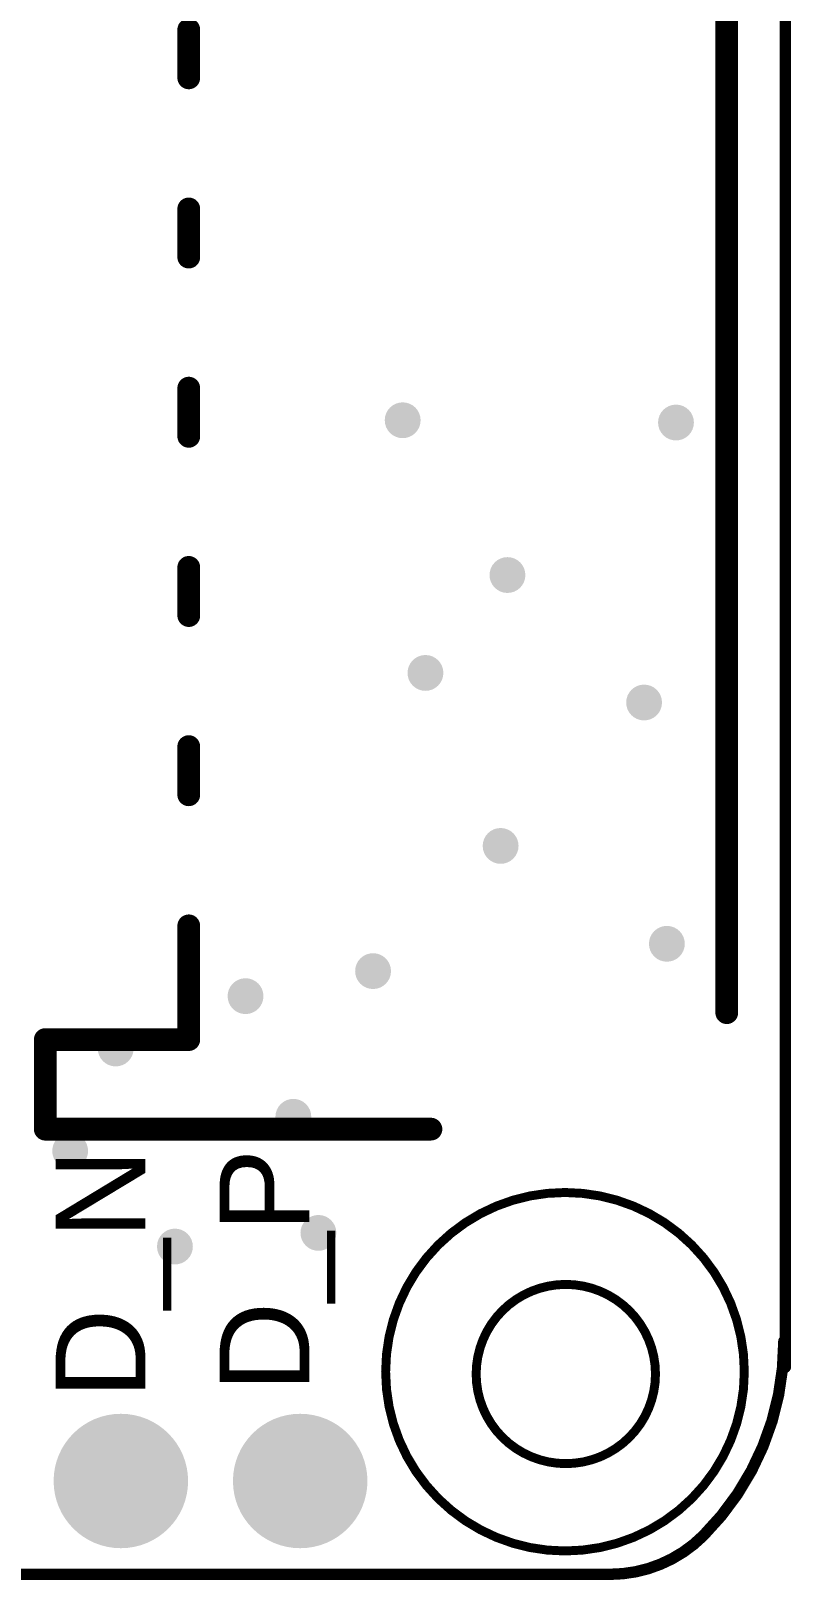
# Model space of a CAD drawing. Header units: millimetres. Extents: x -41 to 4, y -75 to 26.
# Drawn here: x -4.12 to 4.36, y -74.36 to -57.07 of the extents above; entities that cross this region are included whole.
import ezdxf

# ---------------------------------------------------------------- set-up
doc = ezdxf.new("R2010")
doc.units = ezdxf.units.MM
for name, color, linetype in [('KeepOutLayer', 6, 'Continuous'), ('MultiLayer', 9, 'Continuous'), ('PadHoleLayer', 156, 'Continuous'), ('TopOverlay', 2, 'Continuous'), ('ViaHoleLayer', 16, 'Continuous')]:
    doc.layers.add(name, color=color, linetype=linetype)
doc.styles.add('Arial', font='arial.ttf', dxfattribs={"height": 0.2})

# ---------------------------------------------------------------- blocks, each defined once
blk = doc.blocks.new('CONN_SMD_10P_P2_00_HDGC_HDGC2001WR_S_10P_14')
at = {"layer": 'TopOverlay', "const_width": 0.254}
for points in [[(-11.9998236, 3.299841), (-10.9998256, 3.299841)], [(-11.999595, 3.299459999999999), (-11.999595, 0.43434)], [(-10.9998256, 3.299841), (-10.9998256, 1.6998696)], [(-10.9998256, 1.6998696), (-9.730943199999999, 1.6998696)], [(-8.268716, 1.6998696), (-7.7309472, 1.6998696)], [(-6.268719999999999, 1.6998696), (-5.731001999999999, 1.6998696)], [(-4.2686986, 1.6998696), (-3.731006, 1.6998696)], [(-2.2687026, 1.6998696), (-1.73101, 1.6998696)], [(-0.2687066, 1.6998696), (0.2690114, 1.6998696)], [(-11.999595, 0.43434), (-11.999595, -1.0007346)], [(-10.6998262, -4.3001438), (10.7001056, -4.3001438)]]:
    blk.add_lwpolyline(points, dxfattribs=at)
at = {"layer": 'TopOverlay', "const_width": 0.127}
for points in [[(-12.0633236, 3.299841, 1), (-11.9363236, 3.299841, 1)], [(-12.063095, 3.299459999999999, 1), (-11.936095, 3.299459999999999, 1)], [(-11.0633256, 3.299841, 1), (-10.9363256, 3.299841, 1)], [(-11.0633256, 3.299841, 1), (-10.9363256, 3.299841, 1)], [(-11.0633256, 1.6998696, 1), (-10.9363256, 1.6998696, 1)], [(-11.0633256, 1.6998696, 1), (-10.9363256, 1.6998696, 1)], [(-9.7944432, 1.6998696, 1), (-9.6674432, 1.6998696, 1)], [(-8.332215999999999, 1.6998696, 1), (-8.205216, 1.6998696, 1)], [(-7.794447199999999, 1.6998696, 1), (-7.6674472, 1.6998696, 1)], [(-6.33222, 1.6998696, 1), (-6.20522, 1.6998696, 1)], [(-5.794502, 1.6998696, 1), (-5.667502, 1.6998696, 1)], [(-4.3321986, 1.6998696, 1), (-4.2051986, 1.6998696, 1)], [(-3.794506, 1.6998696, 1), (-3.667505999999999, 1.6998696, 1)], [(-2.3322026, 1.6998696, 1), (-2.2052026, 1.6998696, 1)], [(-1.79451, 1.6998696, 1), (-1.66751, 1.6998696, 1)], [(-0.3322066, 1.6998696, 1), (-0.2052066, 1.6998696, 1)], [(0.2055114, 1.6998696, 1), (0.3325114, 1.6998696, 1)], [(-12.063095, 0.43434, 1), (-11.936095, 0.43434, 1)], [(-12.063095, 0.43434, 1), (-11.936095, 0.43434, 1)], [(-12.063095, -1.0007346, 1), (-11.936095, -1.0007346, 1)], [(-10.7633262, -4.3001438, 1), (-10.6363262, -4.3001438, 1)]]:
    blk.add_lwpolyline(points, format="xyb", close=True, dxfattribs=at)

msp = doc.modelspace()

# ---------------------------------------------------------------- hatches: boundary and pattern name
at = {"layer": 'MultiLayer'}
h = msp.add_hatch(color=9, dxfattribs=at)
edge = h.paths.add_edge_path()
edge.add_arc((-3.11760108, -73.25359999999999), 0.7499985, 0, 360)
h = msp.add_hatch(color=9, dxfattribs=at)
edge = h.paths.add_edge_path()
edge.add_arc((-1.1176, -73.25359999999999), 0.7499985, 0, 360)
at = {"layer": 'PadHoleLayer'}
h = msp.add_hatch(color=156, dxfattribs=at)
edge = h.paths.add_edge_path()
edge.add_arc((-3.11760108, -73.25359999999999), 0.499999, 0, 360)
h = msp.add_hatch(color=156, dxfattribs=at)
edge = h.paths.add_edge_path()
edge.add_arc((-1.1176, -73.25359999999999), 0.499999, 0, 360)
at = {"layer": 'ViaHoleLayer'}
h = msp.add_hatch(color=16, dxfattribs=at)
edge = h.paths.add_edge_path()
edge.add_arc((0.0254, -61.4172), 0.1999996, 0, 360)
h = msp.add_hatch(color=16, dxfattribs=at)
edge = h.paths.add_edge_path()
edge.add_arc((3.0734, -61.4426), 0.1999996, 0, 360)
h = msp.add_hatch(color=16, dxfattribs=at)
edge = h.paths.add_edge_path()
edge.add_arc((1.1938, -63.1444), 0.1999996, 0, 360)
h = msp.add_hatch(color=16, dxfattribs=at)
edge = h.paths.add_edge_path()
edge.add_arc((0.2794, -64.2366), 0.1999996, 0, 360)
h = msp.add_hatch(color=16, dxfattribs=at)
edge = h.paths.add_edge_path()
edge.add_arc((2.7178, -64.56679999999999), 0.1999996, 0, 360)
h = msp.add_hatch(color=16, dxfattribs=at)
edge = h.paths.add_edge_path()
edge.add_arc((1.1176, -66.167), 0.1999996, 0, 360)
h = msp.add_hatch(color=16, dxfattribs=at)
edge = h.paths.add_edge_path()
edge.add_arc((2.9718, -67.25919999999999), 0.1999996, 0, 360)
h = msp.add_hatch(color=16, dxfattribs=at)
edge = h.paths.add_edge_path()
edge.add_arc((-0.3048, -67.564), 0.1999996, 0, 360)
h = msp.add_hatch(color=16, dxfattribs=at)
edge = h.paths.add_edge_path()
edge.add_arc((-1.7272, -67.84339999999999), 0.1999996, 0, 360)
h = msp.add_hatch(color=16, dxfattribs=at)
edge = h.paths.add_edge_path()
edge.add_arc((-3.175, -68.4276), 0.1999996, 0, 360)
h = msp.add_hatch(color=16, dxfattribs=at)
edge = h.paths.add_edge_path()
edge.add_arc((-1.1938, -69.1896), 0.1999996, 0, 360)
h = msp.add_hatch(color=16, dxfattribs=at)
edge = h.paths.add_edge_path()
edge.add_arc((-3.682999999999999, -69.5706), 0.1999996, 0, 360)
h = msp.add_hatch(color=16, dxfattribs=at)
edge = h.paths.add_edge_path()
edge.add_arc((-0.9143999999999999, -70.485), 0.1999996, 0, 360)
h = msp.add_hatch(color=16, dxfattribs=at)
edge = h.paths.add_edge_path()
edge.add_arc((-2.5146, -70.6374), 0.1999996, 0, 360)

# ---------------------------------------------------------------- linework, layer by layer
at = {"layer": 'KeepOutLayer', "const_width": 0.127}
for points in [[(4.2926, 24.06071134), (4.292607619999999, -59.055)], [(4.292607619999999, -67.66559238), (4.292607619999999, -59.06114426)], [(4.292607619999999, -71.98358221999999), (4.292607619999999, -67.66559238)], [(-37.8206, -74.29499999999999), (2.33574336, -74.29499999999999)]]:
    msp.add_lwpolyline(points, dxfattribs=at)
at = {"layer": 'KeepOutLayer'}
for points, const_width in [([(4.260857619999999, -59.055, 1), (4.32435762, -59.055, 1)], 0.0635), ([(4.260857619999999, -59.06114426, 1), (4.32435762, -59.06114426, 1)], 0.0635), ([(4.260857619999999, -67.66559238, 1), (4.32435762, -67.66559238, 1)], 0.0635), ([(4.260857619999999, -67.66559238, 1), (4.32435762, -67.66559238, 1)], 0.0635), ([(2.8448, -72.0598, 1), (0.8447989199999999, -72.0598, 1)], 0.0999998), ([(4.24447462, -71.69517538, 1), (4.30797462, -71.69517538, 1)], 0.0635), ([(0.81980024, -72.0598, 1), (0.8697975999999998, -72.0598, 1)], 0.0499999), ([(2.81980132, -72.0598, 1), (2.86979868, -72.0598, 1)], 0.0499999), ([(4.26085, -71.98362032, 1), (4.32435, -71.98362032, 1)], 0.0635), ([(4.260857619999999, -71.98358221999999, 1), (4.32435762, -71.98358221999999, 1)], 0.0635), ([(4.260865239999999, -71.98358476, 1), (4.32436524, -71.98358476, 1)], 0.0635), ([(3.34645, -73.86319999999999, 1), (3.40995, -73.86319999999999, 1)], 0.0635), ([(3.34645, -73.86319999999999, 1), (3.40995, -73.86319999999999, 1)], 0.0635), ([(2.30399336, -74.29499999999999, 1), (2.36749336, -74.29499999999999, 1)], 0.0635), ([(2.30399336, -74.29499999999999, 1), (2.36749336, -74.29499999999999, 1)], 0.0635)]:
    msp.add_lwpolyline(points, format="xyb", close=True, dxfattribs=dict(at, const_width=const_width))
at = {"layer": 'KeepOutLayer', "const_width": 0.127}
for points in [[(4.27622462, -71.69517538, -0.198912367379658), (3.3782, -73.86319999999999)], [(4.29261524, -71.98358476, -0.6681786379192989), (4.2926, -71.98362032)], [(3.3782, -73.86319999999999, -0.198912367379658), (2.33574336, -74.29499999999999)]]:
    msp.add_lwpolyline(points, format="xyb", dxfattribs=at)
at = {"layer": 'MultiLayer'}
for p, q in [((1.37111994, -71.17361178), (1.20733566, -71.28305021999999)), ((1.5531084, -71.09822966), (1.37111994, -71.17361178)), ((1.74630588, -71.05979946), (1.5531084, -71.09822966)), ((1.84479946, -71.05979946), (1.74630588, -71.05979946)), ((1.9432905, -71.05979946), (1.84479946, -71.05979946)), ((2.13648798, -71.09822966), (1.9432905, -71.05979946)), ((2.31847644, -71.17361178), (2.13648798, -71.09822966)), ((2.48226072, -71.28305021999999), (2.31847644, -71.17361178)), ((1.20733566, -71.28305021999999), (1.06804714, -71.42233873999999)), ((2.62154924, -71.42233873999999), (2.48226072, -71.28305021999999)), ((1.06804714, -71.42233873999999), (0.9586087, -71.58612301999999)), ((2.73098768, -71.58612301999999), (2.62154924, -71.42233873999999)), ((0.9586087, -71.58612301999999), (0.8832265799999999, -71.76811148)), ((2.8063698, -71.76811148), (2.73098768, -71.58612301999999)), ((0.8832265799999999, -71.76811148), (0.8447989199999999, -71.96130896)), ((2.8448, -71.96130896), (2.8063698, -71.76811148)), ((0.8447989199999999, -71.96130896), (0.8447989199999999, -72.0598)), ((0.8447989199999999, -72.0598), (0.8447989199999999, -72.0598)), ((0.8447989199999999, -72.0598), (0.8447989199999999, -72.15829357999999)), ((2.8448, -72.0598), (2.8448, -71.96130896)), ((2.8448, -72.15829357999999), (2.8448, -72.0598)), ((0.8447989199999999, -72.15829357999999), (0.8832265799999999, -72.35149106)), ((2.8063698, -72.35149106), (2.8448, -72.15829357999999)), ((0.8832265799999999, -72.35149106), (0.9586087, -72.53347952)), ((2.73098768, -72.53347952), (2.8063698, -72.35149106)), ((0.9586087, -72.53347952), (1.06804714, -72.69726379999999)), ((2.62154924, -72.69726379999999), (2.73098768, -72.53347952)), ((1.06804714, -72.69726379999999), (1.20733566, -72.83655232)), ((2.48226072, -72.83655232), (2.62154924, -72.69726379999999)), ((1.20733566, -72.83655232), (1.37111994, -72.94599076)), ((2.31847644, -72.94599076), (2.48226072, -72.83655232)), ((1.37111994, -72.94599076), (1.5531084, -73.02137288)), ((1.5531084, -73.02137288), (1.74630588, -73.05980054)), ((1.74630588, -73.05980054), (1.84479946, -73.05980054)), ((1.84479946, -73.05980054), (1.9432905, -73.05980054)), ((1.9432905, -73.05980054), (2.13648798, -73.02137288)), ((2.13648798, -73.02137288), (2.31847644, -72.94599076))]:
    msp.add_line(p, q, dxfattribs=at)
at = {"layer": 'TopOverlay'}
for points, const_width in [([(3.835399999999999, -72.03439999999999, 1), (-0.16460216, -72.03439999999999, 1)], 0.0999998), ([(-0.18960084, -72.03439999999999, 1), (-0.13960348, -72.03439999999999, 1)], 0.0499999), ([(3.81040132, -72.03439999999999, 1), (3.86039868, -72.03439999999999, 1)], 0.0499999)]:
    msp.add_lwpolyline(points, format="xyb", close=True, dxfattribs=dict(at, const_width=const_width))

# ---------------------------------------------------------------- block references
at = {"rotation": 90}
msp.add_blockref('CONN_SMD_10P_P2_00_HDGC_HDGC2001WR_S_10P_14', (-0.6604, -57.3278), dxfattribs=at)

# ---------------------------------------------------------------- texts
at = {"layer": 'TopOverlay', "style": 'Arial'}
for s, p in [('D_N', (-2.8448, -72.33919999999999)), ('D_P', (-1.016, -72.263))]:
    msp.add_text(s, height=1.00000054, rotation=90, dxfattribs=at).set_placement(p)

doc.saveas('drawing.dxf')
